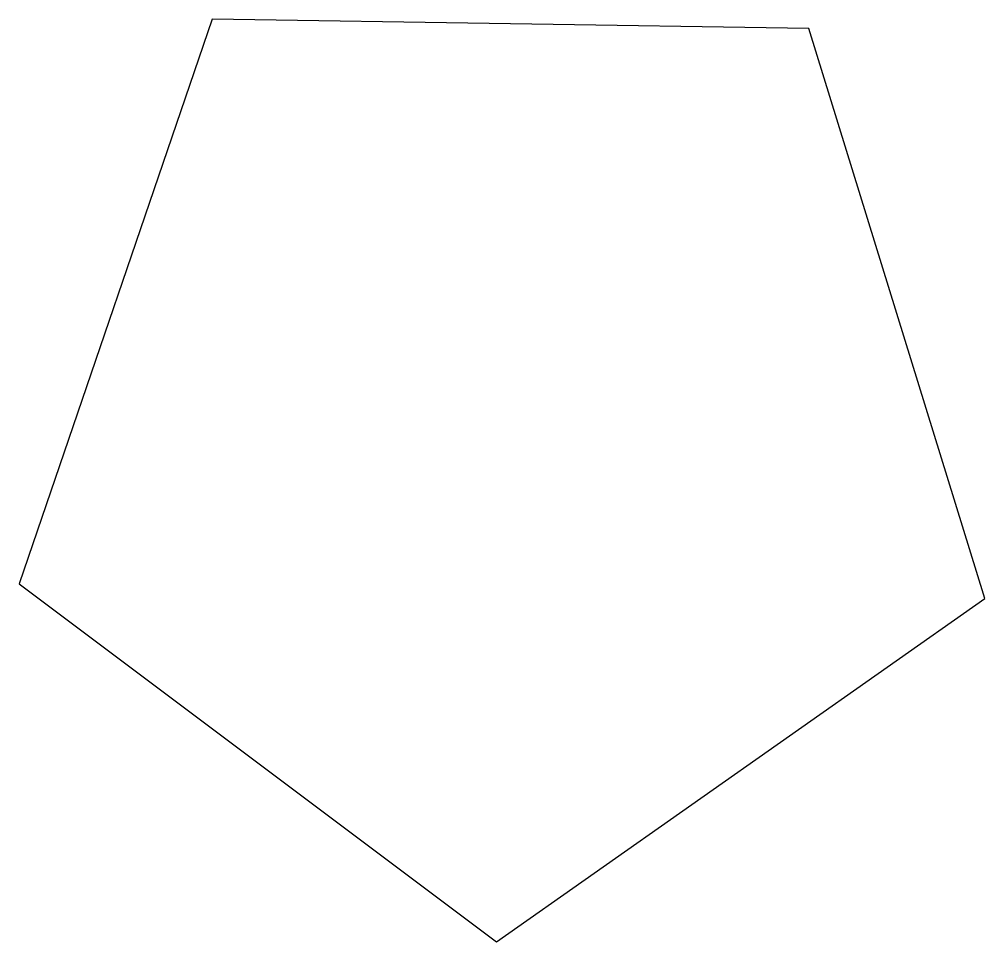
# Model space of a CAD drawing. Header units: inches. Extents: x 7.4 to 26.5, y -19 to -0.8.
import ezdxf

# ---------------------------------------------------------------- set-up
doc = ezdxf.new("R2010")
doc.units = ezdxf.units.IN
doc.layers.get('0').update_dxf_attribs({"linetype": 'CONTINUOUS'})

msp = doc.modelspace()

# ---------------------------------------------------------------- linework, layer by layer
msp.add_lwpolyline([(23, -1), (11.246, -0.822), (7.444, -11.945), (16.848, -18.999), (26.463, -12.234)], close=True)

doc.saveas('drawing.dxf')
